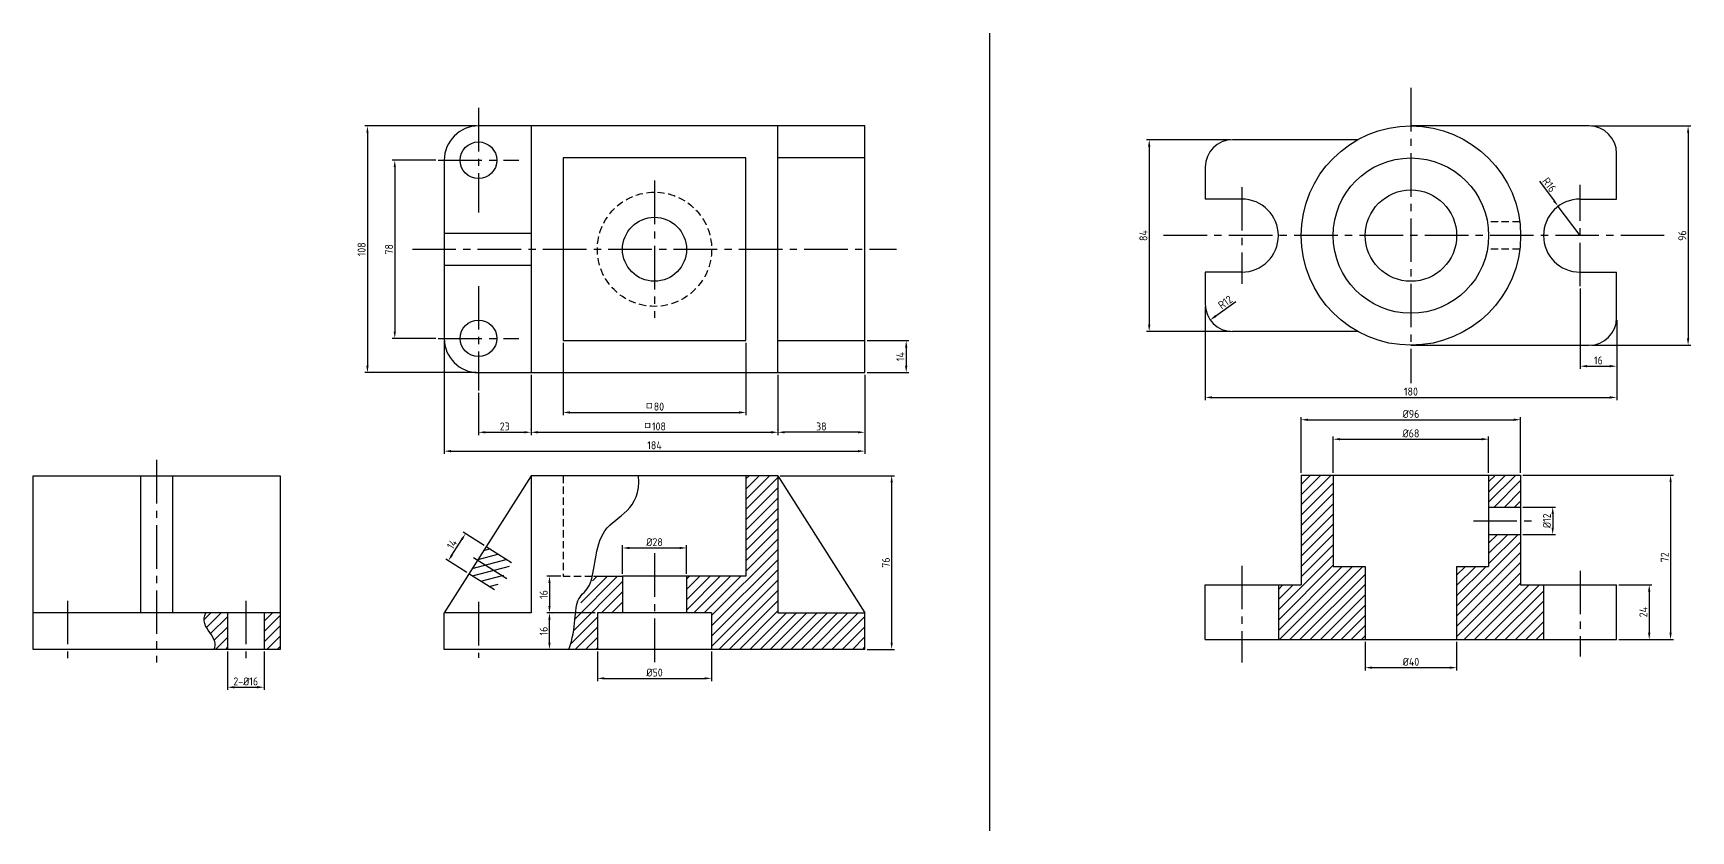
# Model space of a CAD drawing. Header units: millimetres. Extents: x 0 to 3615, y 0 to 1042.
# Drawn here: x 2890 to 3615, y 231 to 580 of the extents above; entities that cross this region are included whole.
import ezdxf

# ---------------------------------------------------------------- set-up
doc = ezdxf.new("R2010")
doc.units = ezdxf.units.MM
doc.linetypes.add('CENTER2', pattern=[28.575, 19.05, -3.175, 3.175, -3.175])
doc.linetypes.add('HIDDEN2', pattern=[4.7625, 3.175, -1.5875])
for name, color, linetype in [('가는실선', 7, 'Continuous'), ('숨은선', 2, 'HIDDEN2'), ('외형선', 3, 'Continuous'), ('중심선', 7, 'CENTER2')]:
    doc.layers.add(name, color=color, linetype=linetype)
doc.styles.get("Standard").update_dxf_attribs({"font": 'isocp.shx', "bigfont": 'whgtxt.shx'})
doc.dimstyles.new('ISO-25', dxfattribs={"dimtxt": 3.5, "dimasz": 3, "dimexe": 1.2, "dimexo": 1, "dimgap": 0.8, "dimtad": 1, "dimdec": 3, "dimdsep": 46, "dimtxsty": 'Standard', "dimcen": 0, "dimclrd": 7, "dimclre": 7, "dimclrt": 2, "dimadec": 0, "dimazin": 2, "dimtfac": 1, "dimtdec": 3, "dimtmove": 0, "dimatfit": 3, "dimfxl": 0, "dimlwd": -1, "dimlwe": -1, "dimarcsym": 0})

# ---------------------------------------------------------------- blocks, each defined once
blk = doc.blocks.new('*D84')
at = {"layer": 'Defpoints', "color": 0}
for p in [(3067.05, 524.67), (3048.04, 446.67), (3067.05, 446.67)]:
    blk.add_point(p, dxfattribs=at)
at = {"layer": '외형선', "color": 7}
for p, q in [((3066.05, 524.67), (3046.84, 524.67)), ((3048.04, 521.67), (3048.04, 449.67)), ((3066.05, 446.67), (3046.84, 446.67))]:
    blk.add_line(p, q, dxfattribs=at)
for points in [[(3047.54, 521.67), (3048.54, 521.67), (3048.04, 524.67)], [(3047.54, 449.67), (3048.54, 449.67), (3048.04, 446.67)]]:
    blk.add_solid(points, dxfattribs=at)
at = {"layer": '외형선', "color": 2, "insert": (3045.49, 485.67), "char_height": 3.5, "attachment_point": 5, "rotation": 90}
blk.add_mtext('78', dxfattribs=at)
blk = doc.blocks.new('*D85')
at = {"layer": 'Defpoints', "color": 0}
for p in [(3084.67, 539.67), (3036.08, 431.67), (3084.67, 431.67)]:
    blk.add_point(p, dxfattribs=at)
at = {"layer": '외형선', "color": 7}
for p, q in [((3083.67, 539.67), (3034.88, 539.67)), ((3036.08, 536.67), (3036.08, 434.67)), ((3083.67, 431.67), (3034.88, 431.67))]:
    blk.add_line(p, q, dxfattribs=at)
for points in [[(3035.58, 536.67), (3036.58, 536.67), (3036.08, 539.67)], [(3035.58, 434.67), (3036.58, 434.67), (3036.08, 431.67)]]:
    blk.add_solid(points, dxfattribs=at)
at = {"layer": '외형선', "color": 2, "insert": (3033.53, 485.67), "char_height": 3.5, "attachment_point": 5, "rotation": 90}
blk.add_mtext('108', dxfattribs=at)
blk = doc.blocks.new('*D86')
at = {"layer": 'Defpoints', "color": 0}
for p in [(3253.67, 445.67), (3253.67, 431.67), (3271.79, 431.67)]:
    blk.add_point(p, dxfattribs=at)
at = {"layer": '외형선', "color": 7}
for p, q in [((3254.67, 445.67), (3272.99, 445.67)), ((3271.79, 442.67), (3271.79, 434.67)), ((3254.67, 431.67), (3272.99, 431.67))]:
    blk.add_line(p, q, dxfattribs=at)
for points in [[(3271.29, 442.67), (3272.29, 442.67), (3271.79, 445.67)], [(3271.29, 434.67), (3272.29, 434.67), (3271.79, 431.67)]]:
    blk.add_solid(points, dxfattribs=at)
at = {"layer": '외형선', "color": 2, "insert": (3269.24, 438.67), "char_height": 3.5, "attachment_point": 5, "rotation": 90}
blk.add_mtext('14', dxfattribs=at)
blk = doc.blocks.new('*D87')
at = {"layer": 'Defpoints', "color": 0}
for p in [(3121.67, 445.67), (3201.67, 445.67), (3201.67, 414.23)]:
    blk.add_point(p, dxfattribs=at)
at = {"layer": '외형선', "color": 7}
for p, q in [((3121.67, 444.67), (3121.67, 413.03)), ((3201.67, 444.67), (3201.67, 413.03)), ((3124.67, 414.23), (3198.67, 414.23))]:
    blk.add_line(p, q, dxfattribs=at)
for points in [[(3124.67, 414.73), (3124.67, 413.73), (3121.67, 414.23)], [(3198.67, 414.73), (3198.67, 413.73), (3201.67, 414.23)]]:
    blk.add_solid(points, dxfattribs=at)
at = {"layer": '외형선', "color": 2, "insert": (3161.67, 416.78), "char_height": 3.5, "attachment_point": 5}
blk.add_mtext('ㅁ80', dxfattribs=at)
blk = doc.blocks.new('*D88')
at = {"layer": 'Defpoints', "color": 0}
for p in [(3107.67, 431.67), (3215.67, 431.67), (3215.67, 405.55)]:
    blk.add_point(p, dxfattribs=at)
at = {"layer": '외형선', "color": 7}
for p, q in [((3107.67, 430.67), (3107.67, 404.35)), ((3215.67, 430.67), (3215.67, 404.35)), ((3110.67, 405.55), (3212.67, 405.55))]:
    blk.add_line(p, q, dxfattribs=at)
for points in [[(3110.67, 406.05), (3110.67, 405.05), (3107.67, 405.55)], [(3212.67, 406.05), (3212.67, 405.05), (3215.67, 405.55)]]:
    blk.add_solid(points, dxfattribs=at)
at = {"layer": '외형선', "color": 2, "insert": (3161.67, 408.1), "char_height": 3.5, "attachment_point": 5}
blk.add_mtext('ㅁ108', dxfattribs=at)
blk = doc.blocks.new('*D89')
at = {"layer": 'Defpoints', "color": 0}
for p in [(3215.67, 386.5), (3253.67, 310.5), (3265.42, 310.5)]:
    blk.add_point(p, dxfattribs=at)
at = {"layer": '외형선', "color": 7}
for p, q in [((3216.67, 386.5), (3266.62, 386.5)), ((3265.42, 383.5), (3265.42, 313.5)), ((3254.67, 310.5), (3266.62, 310.5))]:
    blk.add_line(p, q, dxfattribs=at)
for points in [[(3264.92, 383.5), (3265.92, 383.5), (3265.42, 386.5)], [(3264.92, 313.5), (3265.92, 313.5), (3265.42, 310.5)]]:
    blk.add_solid(points, dxfattribs=at)
at = {"layer": '외형선', "color": 2, "insert": (3262.87, 348.5), "char_height": 3.5, "attachment_point": 5, "rotation": 90}
blk.add_mtext('76', dxfattribs=at)
blk = doc.blocks.new('*D90')
at = {"layer": 'Defpoints', "color": 0}
for p in [(2974.84, 310.5), (2990.84, 310.5), (2990.84, 293.91)]:
    blk.add_point(p, dxfattribs=at)
at = {"layer": '외형선', "color": 7}
for p, q in [((2974.84, 309.5), (2974.84, 292.71)), ((2990.84, 309.5), (2990.84, 292.71)), ((2977.84, 293.91), (2987.84, 293.91))]:
    blk.add_line(p, q, dxfattribs=at)
for points in [[(2977.84, 294.41), (2977.84, 293.41), (2974.84, 293.91)], [(2987.84, 294.41), (2987.84, 293.41), (2990.84, 293.91)]]:
    blk.add_solid(points, dxfattribs=at)
at = {"layer": '외형선', "color": 2, "insert": (2982.84, 296.46), "char_height": 3.5, "attachment_point": 5}
blk.add_mtext('2-%%C16', dxfattribs=at)
blk = doc.blocks.new('*D92')
at = {"layer": 'Defpoints', "color": 0}
for p in [(3175.67, 354.89), (3147.67, 342.5), (3175.67, 342.5)]:
    blk.add_point(p, dxfattribs=at)
at = {"layer": '외형선', "color": 7}
for p, q in [((3147.67, 343.5), (3147.67, 356.09)), ((3175.67, 343.5), (3175.67, 356.09)), ((3150.67, 354.89), (3172.67, 354.89))]:
    blk.add_line(p, q, dxfattribs=at)
for points in [[(3150.67, 355.39), (3150.67, 354.39), (3147.67, 354.89)], [(3172.67, 355.39), (3172.67, 354.39), (3175.67, 354.89)]]:
    blk.add_solid(points, dxfattribs=at)
at = {"layer": '외형선', "color": 2, "insert": (3161.67, 357.44), "char_height": 3.5, "attachment_point": 5}
blk.add_mtext('%%C28', dxfattribs=at)
blk = doc.blocks.new('*D93')
at = {"layer": 'Defpoints', "color": 0}
for p in [(3136.67, 310.5), (3186.67, 310.5), (3186.67, 297.8)]:
    blk.add_point(p, dxfattribs=at)
at = {"layer": '외형선', "color": 7}
for p, q in [((3136.67, 309.5), (3136.67, 296.6)), ((3186.67, 309.5), (3186.67, 296.6)), ((3139.67, 297.8), (3183.67, 297.8))]:
    blk.add_line(p, q, dxfattribs=at)
for points in [[(3139.67, 298.3), (3139.67, 297.3), (3136.67, 297.8)], [(3183.67, 298.3), (3183.67, 297.3), (3186.67, 297.8)]]:
    blk.add_solid(points, dxfattribs=at)
at = {"layer": '외형선', "color": 2, "insert": (3161.67, 300.35), "char_height": 3.5, "attachment_point": 5}
blk.add_mtext('%%C50', dxfattribs=at)
blk = doc.blocks.new('*D94')
at = {"layer": 'Defpoints', "color": 0}
for p in [(3078.96, 361.11), (3087.97, 355.4), (3080.48, 343.57)]:
    blk.add_point(p, dxfattribs=at)
at = {"layer": '외형선', "color": 7}
for p, q in [((3073.07, 351.81), (3077.35, 358.57)), ((3087.12, 355.94), (3077.94, 361.75)), ((3079.63, 344.11), (3070.45, 349.92))]:
    blk.add_line(p, q, dxfattribs=at)
for points in [[(3076.93, 358.84), (3077.77, 358.3), (3078.96, 361.11)], [(3072.65, 352.08), (3073.49, 351.55), (3071.47, 349.28)]]:
    blk.add_solid(points, dxfattribs=at)
at = {"layer": '외형선', "color": 2, "insert": (3073.06, 356.56), "char_height": 3.5, "attachment_point": 5, "rotation": 57.65256}
blk.add_mtext('14', dxfattribs=at)
blk = doc.blocks.new('*D95')
at = {"layer": 'Defpoints', "color": 0}
for p in [(3115.72, 326.5), (3136.67, 326.5), (3121.14, 310.5)]:
    blk.add_point(p, dxfattribs=at)
at = {"layer": '외형선', "color": 7}
for p, q in [((3135.67, 326.5), (3114.52, 326.5)), ((3115.72, 313.5), (3115.72, 323.5)), ((3120.14, 310.5), (3114.52, 310.5))]:
    blk.add_line(p, q, dxfattribs=at)
for points in [[(3115.22, 323.5), (3116.22, 323.5), (3115.72, 326.5)], [(3115.22, 313.5), (3116.22, 313.5), (3115.72, 310.5)]]:
    blk.add_solid(points, dxfattribs=at)
at = {"layer": '외형선', "color": 2, "insert": (3113.17, 318.5), "char_height": 3.5, "attachment_point": 5, "rotation": 90}
blk.add_mtext('16', dxfattribs=at)
blk = doc.blocks.new('*D96')
at = {"layer": 'Defpoints', "color": 0}
for p in [(3121.67, 342.5), (3115.72, 326.5), (3115.72, 326.5)]:
    blk.add_point(p, dxfattribs=at)
at = {"layer": '외형선', "color": 7}
for p, q in [((3120.67, 342.5), (3114.52, 342.5)), ((3115.72, 339.5), (3115.72, 329.5)), ((3116.72, 326.5), (3116.92, 326.5))]:
    blk.add_line(p, q, dxfattribs=at)
for points in [[(3115.22, 339.5), (3116.22, 339.5), (3115.72, 342.5)], [(3115.22, 329.5), (3116.22, 329.5), (3115.72, 326.5)]]:
    blk.add_solid(points, dxfattribs=at)
at = {"layer": '외형선', "color": 2, "insert": (3113.17, 334.5), "char_height": 3.5, "attachment_point": 5, "rotation": 90}
blk.add_mtext('16', dxfattribs=at)
blk = doc.blocks.new('*D97')
at = {"layer": 'Defpoints', "color": 0}
for p in [(3084.67, 423.78), (3107.67, 405.55), (3107.67, 405.55)]:
    blk.add_point(p, dxfattribs=at)
at = {"layer": '외형선', "color": 7}
for p, q in [((3084.67, 422.78), (3084.67, 404.35)), ((3107.67, 406.55), (3107.67, 406.75)), ((3087.67, 405.55), (3104.67, 405.55))]:
    blk.add_line(p, q, dxfattribs=at)
for points in [[(3087.67, 406.05), (3087.67, 405.05), (3084.67, 405.55)], [(3104.67, 406.05), (3104.67, 405.05), (3107.67, 405.55)]]:
    blk.add_solid(points, dxfattribs=at)
at = {"layer": '외형선', "color": 2, "insert": (3096.17, 408.1), "char_height": 3.5, "attachment_point": 5}
blk.add_mtext('23', dxfattribs=at)
blk = doc.blocks.new('*D98')
at = {"layer": 'Defpoints', "color": 0}
for p in [(3253.67, 431.67), (3215.67, 405.55), (3215.67, 405.55)]:
    blk.add_point(p, dxfattribs=at)
at = {"layer": '외형선', "color": 7}
for p, q in [((3253.67, 430.67), (3253.67, 404.35)), ((3215.67, 406.55), (3215.67, 406.75)), ((3250.67, 405.55), (3218.67, 405.55))]:
    blk.add_line(p, q, dxfattribs=at)
for points in [[(3218.67, 406.05), (3218.67, 405.05), (3215.67, 405.55)], [(3250.67, 406.05), (3250.67, 405.05), (3253.67, 405.55)]]:
    blk.add_solid(points, dxfattribs=at)
at = {"layer": '외형선', "color": 2, "insert": (3234.67, 408.1), "char_height": 3.5, "attachment_point": 5}
blk.add_mtext('38', dxfattribs=at)
blk = doc.blocks.new('*D99')
at = {"layer": 'Defpoints', "color": 0}
for p in [(3069.67, 446.67), (3253.67, 405.55), (3253.67, 397.3)]:
    blk.add_point(p, dxfattribs=at)
at = {"layer": '외형선', "color": 7}
for p, q in [((3069.67, 445.67), (3069.67, 396.1)), ((3253.67, 404.55), (3253.67, 396.1)), ((3072.67, 397.3), (3250.67, 397.3))]:
    blk.add_line(p, q, dxfattribs=at)
for points in [[(3072.67, 397.8), (3072.67, 396.8), (3069.67, 397.3)], [(3250.67, 397.8), (3250.67, 396.8), (3253.67, 397.3)]]:
    blk.add_solid(points, dxfattribs=at)
at = {"layer": '외형선', "color": 2, "insert": (3161.67, 399.85), "char_height": 3.5, "attachment_point": 5}
blk.add_mtext('184', dxfattribs=at)
blk = doc.blocks.new('*D103')
at = {"layer": 'Defpoints', "color": 0}
for p in [(3526.59, 402.53), (3458.59, 386.79), (3526.59, 386.79)]:
    blk.add_point(p, dxfattribs=at)
at = {"layer": '외형선', "color": 7}
for p, q in [((3458.59, 387.79), (3458.59, 403.73)), ((3461.59, 402.53), (3523.59, 402.53)), ((3526.59, 387.79), (3526.59, 403.73))]:
    blk.add_line(p, q, dxfattribs=at)
for points in [[(3461.59, 403.03), (3461.59, 402.03), (3458.59, 402.53)], [(3523.59, 403.03), (3523.59, 402.03), (3526.59, 402.53)]]:
    blk.add_solid(points, dxfattribs=at)
at = {"layer": '외형선', "color": 2, "insert": (3492.59, 405.08), "char_height": 3.5, "attachment_point": 5}
blk.add_mtext('%%C68', dxfattribs=at)
blk = doc.blocks.new('*D104')
at = {"layer": 'Defpoints', "color": 0}
for p in [(3472.59, 314.79), (3512.59, 314.79), (3512.59, 302.49)]:
    blk.add_point(p, dxfattribs=at)
at = {"layer": '외형선', "color": 7}
for p, q in [((3472.59, 313.79), (3472.59, 301.29)), ((3512.59, 313.79), (3512.59, 301.29)), ((3475.59, 302.49), (3509.59, 302.49))]:
    blk.add_line(p, q, dxfattribs=at)
for points in [[(3475.59, 302.99), (3475.59, 301.99), (3472.59, 302.49)], [(3509.59, 302.99), (3509.59, 301.99), (3512.59, 302.49)]]:
    blk.add_solid(points, dxfattribs=at)
at = {"layer": '외형선', "color": 2, "insert": (3492.59, 305.04), "char_height": 3.5, "attachment_point": 5}
blk.add_mtext('%%C40', dxfattribs=at)
blk = doc.blocks.new('*D105')
at = {"layer": 'Defpoints', "color": 0}
for p in [(3540.59, 411.04), (3444.59, 386.79), (3540.59, 386.79)]:
    blk.add_point(p, dxfattribs=at)
at = {"layer": '외형선', "color": 7}
for p, q in [((3444.59, 387.79), (3444.59, 412.24)), ((3447.59, 411.04), (3537.59, 411.04)), ((3540.59, 387.79), (3540.59, 412.24))]:
    blk.add_line(p, q, dxfattribs=at)
for points in [[(3447.59, 411.54), (3447.59, 410.54), (3444.59, 411.04)], [(3537.59, 411.54), (3537.59, 410.54), (3540.59, 411.04)]]:
    blk.add_solid(points, dxfattribs=at)
at = {"layer": '외형선', "color": 2, "insert": (3492.59, 413.59), "char_height": 3.5, "attachment_point": 5}
blk.add_mtext('%%C96', dxfattribs=at)
blk = doc.blocks.new('*D106')
at = {"layer": 'Defpoints', "color": 0}
for p in [(3540.59, 372.79), (3540.59, 360.79), (3554.61, 360.79)]:
    blk.add_point(p, dxfattribs=at)
at = {"layer": '외형선', "color": 7}
for p, q in [((3541.59, 372.79), (3555.81, 372.79)), ((3554.61, 369.79), (3554.61, 363.79)), ((3541.59, 360.79), (3555.81, 360.79))]:
    blk.add_line(p, q, dxfattribs=at)
for points in [[(3554.11, 369.79), (3555.11, 369.79), (3554.61, 372.79)], [(3554.11, 363.79), (3555.11, 363.79), (3554.61, 360.79)]]:
    blk.add_solid(points, dxfattribs=at)
at = {"layer": '외형선', "color": 2, "insert": (3552.06, 366.79), "char_height": 3.5, "attachment_point": 5, "rotation": 90}
blk.add_mtext('%%C12', dxfattribs=at)
blk = doc.blocks.new('*D107')
at = {"layer": 'Defpoints', "color": 0}
for p in [(3414.59, 533.67), (3378.09, 449.67), (3414.59, 449.67)]:
    blk.add_point(p, dxfattribs=at)
at = {"layer": '외형선', "color": 7}
for p, q in [((3413.59, 533.67), (3376.89, 533.67)), ((3378.09, 530.67), (3378.09, 452.67)), ((3413.59, 449.67), (3376.89, 449.67))]:
    blk.add_line(p, q, dxfattribs=at)
for points in [[(3377.59, 530.67), (3378.59, 530.67), (3378.09, 533.67)], [(3377.59, 452.67), (3378.59, 452.67), (3378.09, 449.67)]]:
    blk.add_solid(points, dxfattribs=at)
at = {"layer": '외형선', "color": 2, "insert": (3375.54, 491.67), "char_height": 3.5, "attachment_point": 5, "rotation": 90}
blk.add_mtext('84', dxfattribs=at)
blk = doc.blocks.new('*D108')
at = {"layer": 'Defpoints', "color": 0}
for p in [(3570.59, 539.67), (3570.59, 443.67), (3613.84, 443.67)]:
    blk.add_point(p, dxfattribs=at)
at = {"layer": '외형선', "color": 7}
for p, q in [((3571.59, 539.67), (3615.04, 539.67)), ((3613.84, 536.67), (3613.84, 446.67)), ((3571.59, 443.67), (3615.04, 443.67))]:
    blk.add_line(p, q, dxfattribs=at)
for points in [[(3613.34, 536.67), (3614.34, 536.67), (3613.84, 539.67)], [(3613.34, 446.67), (3614.34, 446.67), (3613.84, 443.67)]]:
    blk.add_solid(points, dxfattribs=at)
at = {"layer": '외형선', "color": 2, "insert": (3611.29, 491.67), "char_height": 3.5, "attachment_point": 5, "rotation": 90}
blk.add_mtext('96', dxfattribs=at)
blk = doc.blocks.new('*D109')
at = {"layer": 'Defpoints', "color": 0}
for p in [(3557, 504.47), (3566.59, 491.67)]:
    blk.add_point(p, dxfattribs=at)
at = {"layer": '외형선', "color": 7}
for p, q in [((3548.77, 515.46), (3555.2, 506.88)), ((3566.59, 491.67), (3557, 504.47))]:
    blk.add_line(p, q, dxfattribs=at)
blk.add_solid([(3555.6, 507.18), (3554.8, 506.58), (3557, 504.47)], dxfattribs=at)
at = {"layer": '외형선', "color": 2, "insert": (3553.13, 513.9), "char_height": 3.5, "attachment_point": 5, "rotation": 306.82791}
blk.add_mtext('R16', dxfattribs=at)
blk = doc.blocks.new('*D110')
at = {"layer": 'Defpoints', "color": 0}
for p in [(3414.59, 461.67), (3404.8, 454.72)]:
    blk.add_point(p, dxfattribs=at)
at = {"layer": '외형선', "color": 7}
blk.add_line((3416.02, 462.69), (3407.25, 456.46), dxfattribs=at)
blk.add_solid([(3406.96, 456.87), (3407.54, 456.05), (3404.8, 454.72)], dxfattribs=at)
at = {"layer": '외형선', "color": 2, "insert": (3411.38, 462.52), "char_height": 3.5, "attachment_point": 5, "rotation": 35.36223}
blk.add_mtext('R12', dxfattribs=at)
blk = doc.blocks.new('*D111')
at = {"layer": 'Defpoints', "color": 0}
for p in [(3566.59, 469.5), (3582.59, 455.67), (3582.59, 434.49)]:
    blk.add_point(p, dxfattribs=at)
at = {"layer": '외형선', "color": 7}
for p, q in [((3566.59, 468.5), (3566.59, 433.29)), ((3582.59, 454.67), (3582.59, 433.29)), ((3569.59, 434.49), (3579.59, 434.49))]:
    blk.add_line(p, q, dxfattribs=at)
for points in [[(3569.59, 434.99), (3569.59, 433.99), (3566.59, 434.49)], [(3579.59, 434.99), (3579.59, 433.99), (3582.59, 434.49)]]:
    blk.add_solid(points, dxfattribs=at)
at = {"layer": '외형선', "color": 2, "insert": (3574.59, 437.04), "char_height": 3.5, "attachment_point": 5}
blk.add_mtext('16', dxfattribs=at)
blk = doc.blocks.new('*D112')
at = {"layer": 'Defpoints', "color": 0}
for p in [(3582.59, 338.79), (3582.59, 314.79), (3596.83, 314.79)]:
    blk.add_point(p, dxfattribs=at)
at = {"layer": '외형선', "color": 7}
for p, q in [((3583.59, 338.79), (3598.03, 338.79)), ((3596.83, 335.79), (3596.83, 317.79)), ((3583.59, 314.79), (3598.03, 314.79))]:
    blk.add_line(p, q, dxfattribs=at)
for points in [[(3596.33, 335.79), (3597.33, 335.79), (3596.83, 338.79)], [(3596.33, 317.79), (3597.33, 317.79), (3596.83, 314.79)]]:
    blk.add_solid(points, dxfattribs=at)
at = {"layer": '외형선', "color": 2, "insert": (3594.28, 326.79), "char_height": 3.5, "attachment_point": 5, "rotation": 90}
blk.add_mtext('24', dxfattribs=at)
blk = doc.blocks.new('*D113')
at = {"layer": 'Defpoints', "color": 0}
for p in [(3540.59, 386.79), (3596.83, 314.79), (3606.18, 314.79)]:
    blk.add_point(p, dxfattribs=at)
at = {"layer": '외형선', "color": 7}
for p, q in [((3541.59, 386.79), (3607.38, 386.79)), ((3606.18, 383.79), (3606.18, 317.79)), ((3597.83, 314.79), (3607.38, 314.79))]:
    blk.add_line(p, q, dxfattribs=at)
for points in [[(3605.68, 383.79), (3606.68, 383.79), (3606.18, 386.79)], [(3605.68, 317.79), (3606.68, 317.79), (3606.18, 314.79)]]:
    blk.add_solid(points, dxfattribs=at)
at = {"layer": '외형선', "color": 2, "insert": (3603.63, 350.79), "char_height": 3.5, "attachment_point": 5, "rotation": 90}
blk.add_mtext('72', dxfattribs=at)
blk = doc.blocks.new('*D114')
at = {"layer": 'Defpoints', "color": 0}
for p in [(3402.59, 461.67), (3582.59, 434.49), (3582.59, 420.81)]:
    blk.add_point(p, dxfattribs=at)
at = {"layer": '외형선', "color": 7}
for p, q in [((3402.59, 460.67), (3402.59, 419.61)), ((3582.59, 433.49), (3582.59, 419.61)), ((3405.59, 420.81), (3579.59, 420.81))]:
    blk.add_line(p, q, dxfattribs=at)
for points in [[(3405.59, 421.31), (3405.59, 420.31), (3402.59, 420.81)], [(3579.59, 421.31), (3579.59, 420.31), (3582.59, 420.81)]]:
    blk.add_solid(points, dxfattribs=at)
at = {"layer": '외형선', "color": 2, "insert": (3492.59, 423.36), "char_height": 3.5, "attachment_point": 5}
blk.add_mtext('180', dxfattribs=at)

msp = doc.modelspace()

# ---------------------------------------------------------------- hatches: boundary and pattern name
at = {"layer": '가는실선'}
h = msp.add_hatch(dxfattribs=at)
h.set_pattern_fill('ANSI31', color=256)
h.set_pattern_definition([(45, (251.7156, 75.4033), (-2.245064, 2.245064), [])])
h.paths.add_polyline_path([(3201.666, 342.5031), (3175.666, 342.5031), (3175.666, 326.5031), (3186.666, 326.5031), (3186.666, 310.5031), (3253.666, 310.5031), (3253.666, 326.5031), (3215.666, 326.5031), (3215.666, 386.5031), (3201.666, 386.5031)])
h.paths.add_polyline_path([(3126.9744, 324.7894), (3126.9637, 324.67), (3126.941, 324.416), (3126.9181, 324.1599), (3126.8949, 323.9017), (3126.8714, 323.6415), (3126.8475, 323.3793), (3126.823, 323.115), (3126.798, 322.8488), (3126.7722, 322.5807), (3126.7456, 322.3106), (3126.7182, 322.0386), (3126.6897, 321.7647), (3126.6602, 321.489), (3126.6296, 321.2114), (3126.5977, 320.932), (3126.5644, 320.6508), (3126.5298, 320.3678), (3126.4936, 320.083), (3126.4558, 319.7966), (3126.4163, 319.5084), (3126.375, 319.2185), (3126.3319, 318.9269), (3126.2867, 318.6337), (3126.2396, 318.3389), (3126.1902, 318.0425), (3126.1387, 317.7445), (3126.0848, 317.4449), (3126.0285, 317.1438), (3125.9697, 316.8411), (3125.9082, 316.537), (3125.8441, 316.2314), (3125.7773, 315.9243), (3125.7075, 315.6158), (3125.6348, 315.3059), (3125.5591, 314.9946), (3125.4802, 314.682), (3125.3981, 314.368), (3125.3126, 314.0527), (3125.2238, 313.7361), (3125.1314, 313.4182), (3125.0355, 313.099), (3124.9359, 312.7786), (3124.8325, 312.457), (3124.7253, 312.1342), (3124.6141, 311.8102), (3124.4989, 311.4851), (3124.3795, 311.1589), (3124.256, 310.8315), (3124.1281, 310.5031), (3136.666, 310.5031), (3136.666, 326.5031), (3147.666, 326.5031), (3147.666, 342.5031), (3134.9576, 342.5031), (3134.9359, 342.3609), (3134.914, 342.2196), (3134.8917, 342.0792), (3134.8691, 341.9399), (3134.8462, 341.8015), (3134.823, 341.6641), (3134.7994, 341.5278), (3134.7755, 341.3924), (3134.7512, 341.2582), (3134.7265, 341.1249), (3134.7014, 340.9928), (3134.6758, 340.8618), (3134.6499, 340.7319), (3134.6235, 340.6031), (3134.5967, 340.4755), (3134.5694, 340.3491), (3134.5416, 340.2238), (3134.5133, 340.0997), (3134.4845, 339.9768), (3134.4552, 339.8552), (3134.4254, 339.7348), (3134.395, 339.6157), (3134.3641, 339.4979), (3134.3326, 339.3813), (3134.3005, 339.2661), (3134.2678, 339.1522), (3134.2345, 339.0397), (3134.2005, 338.9285), (3134.166, 338.8187), (3134.1307, 338.7103), (3134.0949, 338.6033), (3134.0583, 338.4977), (3134.0211, 338.3935), (3133.9832, 338.2906), (3133.9447, 338.1891), (3133.9056, 338.0889), (3133.8658, 337.9899), (3133.8255, 337.8922), (3133.7845, 337.7956), (3133.7429, 337.7002), (3133.7008, 337.606), (3133.6581, 337.5128), (3133.6149, 337.4207), (3133.5711, 337.3297), (3133.5268, 337.2396), (3133.4819, 337.1505), (3133.4366, 337.0623), (3133.3907, 336.975), (3133.3444, 336.8886), (3133.2976, 336.8031), (3133.2503, 336.7183), (3133.2025, 336.6343), (3133.1543, 336.5511), (3133.1057, 336.4685), (3133.0567, 336.3867), (3133.0072, 336.3054), (3132.9574, 336.2248), (3132.9071, 336.1448), (3132.8565, 336.0652), (3132.8055, 335.9863), (3132.7542, 335.9077), (3132.7025, 335.8297), (3132.6504, 335.752), (3132.5981, 335.6747), (3132.5454, 335.5978), (3132.4924, 335.5212), (3132.4392, 335.4449), (3132.3856, 335.3688), (3132.3318, 335.2929), (3132.2777, 335.2172), (3132.2234, 335.1417), (3132.1688, 335.0663), (3132.114, 334.991), (3132.059, 334.9157), (3132.0038, 334.8405), (3131.9484, 334.7653), (3131.8928, 334.69), (3131.837, 334.6146), (3131.7811, 334.5391), (3131.725, 334.4635), (3131.6688, 334.3877), (3131.6125, 334.3117), (3131.556, 334.2355), (3131.4994, 334.159), (3131.4428, 334.0822), (3131.386, 334.0051), (3131.3292, 333.9276), (3131.2723, 333.8497), (3131.2154, 333.7714), (3131.1584, 333.6926), (3131.1014, 333.6133), (3131.0443, 333.5335), (3130.9873, 333.4531), (3130.9303, 333.3721), (3130.8732, 333.2905), (3130.8162, 333.2082), (3130.7593, 333.1252), (3130.7024, 333.0416), (3130.6455, 332.9571), (3130.5887, 332.8719), (3130.532, 332.7858), (3130.4754, 332.6989), (3130.4188, 332.6111), (3130.3624, 332.5224), (3130.3061, 332.4327), (3130.2499, 332.3422), (3130.1939, 332.2507), (3130.1379, 332.1582), (3130.0821, 332.0649), (3130.0264, 331.9707), (3129.9708, 331.8755), (3129.9154, 331.7795), (3129.8601, 331.6825), (3129.8049, 331.5847), (3129.7499, 331.4859), (3129.6949, 331.3863), (3129.6402, 331.2858), (3129.5855, 331.1844), (3129.531, 331.0822), (3129.4767, 330.979), (3129.4225, 330.875), (3129.3684, 330.7702), (3129.3145, 330.6644), (3129.2607, 330.5579), (3129.2071, 330.4504), (3129.1536, 330.3421), (3129.1003, 330.233), (3129.0472, 330.1231), (3128.9942, 330.0123), (3128.9413, 329.9006), (3128.8886, 329.7882), (3128.8361, 329.6749), (3128.7837, 329.5608), (3128.7315, 329.4458), (3128.6795, 329.3301), (3128.6277, 329.2135), (3128.576, 329.0962), (3128.5245, 328.978), (3128.4731, 328.8591), (3128.4219, 328.7393), (3128.371, 328.6188), (3128.3201, 328.4975), (3128.2695, 328.3754), (3128.2191, 328.2525), (3128.1688, 328.1288), (3128.1187, 328.0044), (3128.0688, 327.8792), (3128.0191, 327.7533), (3127.9696, 327.6266), (3127.9203, 327.4991), (3127.8712, 327.3709), (3127.8222, 327.2419), (3127.7735, 327.1122), (3127.725, 326.9817), (3127.6766, 326.8506), (3127.6285, 326.7186), (3127.5806, 326.586), (3127.5329, 326.4526), (3127.4854, 326.3185), (3127.4381, 326.1837), (3127.391, 326.0482), (3127.3441, 325.912), (3127.2974, 325.7751), (3127.251, 325.6375), (3127.2047, 325.4991), (3127.1587, 325.3601), (3127.1129, 325.2204), (3127.0674, 325.08), (3127.022, 324.939), (3126.9769, 324.7972)])
h = msp.add_hatch(dxfattribs=at)
h.set_pattern_fill('ANSI31', color=256)
h.set_pattern_definition([(45, (-224.8753, 0), (-2.245064, 2.245064), [])])
h.paths.add_polyline_path([(3540.588, 338.7905), (3540.588, 360.7905), (3526.588, 360.7905), (3526.588, 346.7905), (3512.588, 346.7905), (3512.588, 314.7905), (3550.588, 314.7905), (3550.588, 338.7905)])
h.paths.add_polyline_path([(3472.588, 314.7905), (3472.588, 346.7905), (3458.588, 346.7905), (3458.588, 386.7905), (3444.588, 386.7905), (3444.588, 338.7905), (3434.588, 338.7905), (3434.588, 314.7905)])
h.paths.add_polyline_path([(3526.588, 372.7905), (3540.588, 372.7905), (3540.588, 386.7905), (3526.588, 386.7905)])
h = msp.add_hatch(dxfattribs=at)
h.set_pattern_fill('ANSI31', color=256, angle=330)
h.paths.add_polyline_path([(3084.2222, 349.4867), (3080.4769, 343.5729), (3091.5991, 336.5288), (3095.3445, 342.4426)])
h.paths.add_polyline_path([(3099.0899, 348.3563), (3087.9676, 355.4004), (3084.2222, 349.4867), (3095.3445, 342.4426)])
h = msp.add_hatch(dxfattribs=at)
h.set_pattern_fill('ANSI31', color=256)
h.set_pattern_definition([(45, (0, 75.4033), (-2.245064, 2.245064), [])])
edge = h.paths.add_edge_path()
edge.add_line((2974.8436, 326.5031), (2965.4532, 326.5031))
edge.add_spline(control_points=[(2965.4532, 326.5031), (2964.654, 324.9886), (2963.9485, 320.9234), (2969.8741, 315.3021), (2969.4764, 311.6134), (2969.0429, 310.5031)], knot_values=[11.06310992, 11.06310992, 11.06310992, 11.06310992, 16.65745037, 25.74122381, 29.73926379, 29.73926379, 29.73926379, 29.73926379], degree=3, periodic=0)
edge.add_line((2969.1267, 310.5031), (2974.8436, 310.5031))
edge.add_line((2974.8436, 310.5031), (2974.8436, 326.5031))
h.paths.add_polyline_path([(2990.8436, 310.5031), (2997.8436, 310.5031), (2997.8436, 326.5031), (2990.8436, 326.5031)])

# ---------------------------------------------------------------- linework, layer by layer
for p, q in [((3099.0899, 348.3563), (3087.9676, 355.4004)), ((3091.5991, 336.5288), (3080.4769, 343.5729))]:
    msp.add_line(p, q, dxfattribs=at)
msp.add_open_spline([(3124.1281, 310.5031), (3127.8601, 319.9423), (3125.3516, 331.9315), (3136.4138, 338.9256), (3134.1865, 367.3812), (3155.8591, 371.1505), (3154.727, 386.5031)], degree=3, knots=[15.08522332, 15.08522332, 15.08522332, 15.08522332, 41.64761973, 54.26611786, 81.72338411, 109.50930245, 109.50930245, 109.50930245, 109.50930245], dxfattribs=at)
at = {"layer": '숨은선'}
for p, q in [((3540.2116, 497.6673), (3526.0544, 497.6673)), ((3540.2116, 485.6673), (3526.0544, 485.6673)), ((3121.666, 386.5031), (3121.666, 342.5031)), ((3121.666, 342.5031), (3134.939, 342.5031))]:
    msp.add_line(p, q, dxfattribs=at)
msp.add_circle((3161.666, 485.6744), 25, dxfattribs=at)
at = {"layer": '외형선'}
for p, q in [((3308.1503, 580.3281), (3308.1503, 231.0175)), ((3253.666, 539.6744), (3084.666, 539.6744)), ((3107.666, 539.6744), (3107.666, 431.6744)), ((3215.666, 431.6744), (3215.666, 539.6744)), ((3253.666, 431.6744), (3253.666, 539.6744)), ((3570.588, 539.6673), (3492.588, 539.6673)), ((3469.3501, 533.6673), (3414.588, 533.6673)), ((3069.666, 524.6744), (3069.666, 446.6744)), ((3253.666, 525.6744), (3215.666, 525.6744)), ((3582.588, 507.6673), (3582.588, 527.6673)), ((3402.588, 521.6673), (3402.588, 507.6673)), ((3418.588, 507.6673), (3402.588, 507.6673)), ((3566.588, 507.6673), (3582.588, 507.6673)), ((3069.666, 492.6744), (3107.666, 492.6744)), ((3069.666, 478.6744), (3107.666, 478.6744)), ((3418.588, 475.6673), (3402.588, 475.6673)), ((3402.588, 475.6673), (3402.588, 461.6673)), ((3566.588, 475.6673), (3582.588, 475.6673)), ((3582.588, 455.6673), (3582.588, 475.6673)), ((3469.3501, 449.6673), (3414.588, 449.6673)), ((3215.666, 445.6744), (3253.666, 445.6744)), ((3492.588, 443.6673), (3570.588, 443.6673)), ((3084.666, 431.6744), (3253.666, 431.6744)), ((2889.8436, 310.5031), (2889.8436, 386.5031)), ((2889.8436, 386.5031), (2997.8436, 386.5031)), ((2936.8436, 386.5031), (2936.8436, 326.5031)), ((2950.8436, 386.5031), (2950.8436, 326.5031)), ((2997.8436, 386.5031), (2997.8436, 310.5031)), ((3107.666, 386.5031), (3069.666, 326.5031)), ((3215.666, 386.5031), (3107.666, 386.5031)), ((3107.666, 386.5031), (3107.666, 326.5031)), ((3201.666, 386.5031), (3201.666, 342.5031)), ((3215.666, 386.5031), (3253.666, 326.5031)), ((3215.666, 386.5031), (3215.666, 326.5031)), ((3444.588, 386.7905), (3540.588, 386.7905)), ((3444.588, 386.7905), (3444.588, 338.7905)), ((3458.588, 386.7905), (3458.588, 346.7905)), ((3526.588, 386.7905), (3526.588, 346.7905)), ((3540.588, 386.7905), (3540.588, 338.7905)), ((3526.588, 372.7905), (3540.588, 372.7905)), ((3526.588, 360.7905), (3540.588, 360.7905)), ((3134.939, 342.5031), (3147.666, 342.5031)), ((3134.939, 342.5031), (3147.666, 342.5031)), ((3175.666, 342.5031), (3147.666, 342.5031)), ((3147.666, 342.5031), (3147.666, 326.5031)), ((3175.666, 342.5031), (3175.666, 326.5031)), ((3201.666, 342.5031), (3175.666, 342.5031)), ((3458.588, 346.7905), (3472.588, 346.7905)), ((3472.588, 346.7905), (3472.588, 314.7905)), ((3512.588, 346.7905), (3512.588, 314.7905)), ((3512.588, 346.7905), (3526.588, 346.7905)), ((3402.588, 338.7905), (3444.588, 338.7905)), ((3402.588, 314.7905), (3402.588, 338.7905)), ((3434.588, 338.7905), (3434.588, 314.7905)), ((3540.588, 338.7905), (3582.588, 338.7905)), ((3550.588, 338.7905), (3550.588, 314.7905)), ((3582.588, 314.7905), (3582.588, 338.7905)), ((2997.8436, 326.5031), (2889.8436, 326.5031)), ((2974.8436, 326.5031), (2974.8436, 310.5031)), ((2990.8436, 326.5031), (2990.8436, 310.5031)), ((3069.666, 310.5031), (3069.666, 326.5031)), ((3107.666, 326.5031), (3069.666, 326.5031)), ((3186.666, 326.5031), (3136.666, 326.5031)), ((3136.666, 326.5031), (3136.666, 310.5031)), ((3186.666, 326.5031), (3186.666, 310.5031)), ((3215.666, 326.5031), (3253.666, 326.5031)), ((3253.666, 310.5031), (3253.666, 326.5031)), ((3402.588, 314.7905), (3582.588, 314.7905)), ((2997.8436, 310.5031), (2889.8436, 310.5031)), ((3253.666, 310.5031), (3069.666, 310.5031))]:
    msp.add_line(p, q, dxfattribs=at)
msp.add_lwpolyline([(3121.666, 445.6744), (3201.666, 445.6744), (3201.666, 525.6744), (3121.666, 525.6744)], close=True, dxfattribs=at)
for centre, radius in [((3492.588, 491.6673), 48), ((3084.666, 524.6744), 8), ((3492.588, 491.6673), 34), ((3492.588, 491.6673), 20), ((3161.666, 485.6744), 14), ((3084.666, 446.6744), 8)]:
    msp.add_circle(centre, radius, dxfattribs=at)
for centre, radius, start, end in [((3084.666, 524.6744), 15, 90, 180), ((3570.588, 527.6673), 12, 0, 90), ((3414.588, 521.6673), 12, 90, 180), ((3418.588, 491.6673), 16, 270, 90), ((3566.588, 491.6673), 16, 90, 270), ((3414.588, 461.6673), 12, 180, 270), ((3570.588, 455.6673), 12, 270, 0), ((3084.666, 446.6744), 15, 180, 270)]:
    msp.add_arc(centre, radius, start, end, dxfattribs=at)
msp.add_open_spline([(2969.0429, 310.5031), (2969.4764, 311.6134), (2969.8741, 315.3021), (2963.9485, 320.9234), (2964.654, 324.9886), (2965.4532, 326.5031)], degree=3, knots=[11.06310992, 11.06310992, 11.06310992, 11.06310992, 15.0611499, 24.14492334, 29.73926379, 29.73926379, 29.73926379, 29.73926379], dxfattribs=at)
at = {"layer": '중심선'}
for p, q in [((3492.588, 556.3284), (3492.588, 427.0063)), ((3084.666, 547.5641), (3084.666, 501.7847)), ((3067.0462, 524.6744), (3102.2857, 524.6744)), ((3161.666, 515.7396), (3161.666, 455.6093)), ((3418.588, 512.8955), (3418.588, 470.4815)), ((3566.588, 469.5032), (3566.588, 513.8315)), ((3603.4233, 491.6673), (3381.7528, 491.6673)), ((3055.7291, 485.6744), (3267.6028, 485.6744)), ((3084.666, 469.5641), (3084.666, 423.7847)), ((3067.0462, 446.6744), (3102.2857, 446.6744)), ((2943.8436, 393.444), (2943.8436, 304.7533)), ((3519.9069, 366.7905), (3545.9372, 366.7905)), ((3097.0341, 341.3724), (3082.5326, 350.5568)), ((3161.666, 352.578), (3161.666, 303.4144)), ((3418.588, 347.1013), (3418.588, 304.6751)), ((3566.588, 344.8888), (3566.588, 307.3546)), ((2904.8436, 331.8109), (2904.8436, 306.6162)), ((2982.8436, 331.8109), (2982.8436, 306.6162)), ((3084.666, 331.2449), (3084.666, 306.7245))]:
    msp.add_line(p, q, dxfattribs=at)

# ---------------------------------------------------------------- dimensions: what is measured, and where the dimension line sits
at = {"layer": '외형선'}
for base, p1, p2, picture, middle in [((3036.0822, 431.6744), (3084.666, 539.6744), (3084.666, 431.6744), '*D85', (3033.5322, 485.6744)), ((3613.8403, 443.6673), (3570.588, 539.6673), (3570.588, 443.6673), '*D108', (3611.2903, 491.6673)), ((3378.0949, 449.6673), (3414.588, 533.6673), (3414.588, 449.6673), '*D107', (3375.5449, 491.6673)), ((3048.0353, 446.6744), (3067.0462, 524.6744), (3067.0462, 446.6744), '*D84', (3045.4853, 485.6744)), ((3271.788, 431.6744), (3253.666, 445.6744), (3253.666, 431.6744), '*D86', (3269.238, 438.6744)), ((3265.4197, 310.5031), (3215.666, 386.5031), (3253.666, 310.5031), '*D89', (3262.8697, 348.5031)), ((3606.1821, 314.7905), (3540.588, 386.7905), (3596.8346, 314.7905), '*D113', (3603.6317, 350.7905)), ((3115.7208, 326.5031), (3121.666, 342.5031), (3115.7208, 326.5031), '*D96', (3113.1708, 334.5031)), ((3596.8346, 314.7905), (3582.588, 338.7905), (3582.588, 314.7905), '*D112', (3594.2842, 326.7905)), ((3115.7208, 326.5031), (3121.1352, 310.5031), (3136.666, 326.5031), '*D95', (3113.1708, 318.5031))]:
    dim = msp.add_linear_dim(base=base, p1=p1, p2=p2, angle=90, dimstyle='ISO-25', dxfattribs=at)
    dim.commit()
    dim.dimension.update_dxf_attribs({"geometry": picture, "text_midpoint": middle})
dim = msp.add_radius_dim(center=(3566.588, 491.6673), mpoint=(3556.9974, 504.4744), dimstyle='ISO-25', dxfattribs=at)
dim.commit()
dim.dimension.update_dxf_attribs({"geometry": '*D109', "text_midpoint": (3553.1272, 513.8967)})
dim = msp.add_radius_dim(center=(3414.588, 461.6673), mpoint=(3404.8019, 454.7224), dimstyle='ISO-25', dxfattribs=at)
dim.commit()
dim.dimension.update_dxf_attribs({"geometry": '*D110', "text_midpoint": (3412.8592, 460.4405), "dimtype": 164})
for base, p1, p2, picture, middle in [((3582.588, 434.4908), (3566.588, 469.5032), (3582.588, 455.6673), '*D111', (3574.588, 437.0408)), ((3582.588, 420.805), (3402.588, 461.6673), (3582.588, 434.4908), '*D114', (3492.588, 423.355)), ((3253.666, 397.3041), (3069.666, 446.6744), (3253.666, 405.5546), '*D99', (3161.666, 399.8541)), ((3215.666, 405.5546), (3253.666, 431.6744), (3215.666, 405.5546), '*D98', (3234.666, 408.1046)), ((3107.666, 405.5546), (3084.666, 423.7847), (3107.666, 405.5546), '*D97', (3096.166, 408.105))]:
    dim = msp.add_linear_dim(base=base, p1=p1, p2=p2, dimstyle='ISO-25', dxfattribs=at)
    dim.commit()
    dim.dimension.update_dxf_attribs({"geometry": picture, "text_midpoint": middle})
for base, p1, p2, text, picture, middle in [((3201.666, 414.2268), (3121.666, 445.6744), (3201.666, 445.6744), 'ㅁ<>', '*D87', (3161.666, 416.7768)), ((3215.666, 405.5546), (3107.666, 431.6744), (3215.666, 431.6744), 'ㅁ<>', '*D88', (3161.666, 408.1046)), ((3540.588, 411.0405), (3444.588, 386.7905), (3540.588, 386.7905), '%%C<>', '*D105', (3492.588, 413.5905)), ((3526.588, 402.5259), (3458.588, 386.7905), (3526.588, 386.7905), '%%C<>', '*D103', (3492.588, 405.0759)), ((3175.666, 354.893), (3147.666, 342.5031), (3175.666, 342.5031), '%%C<>', '*D92', (3161.666, 357.4434)), ((3512.588, 302.4881), (3472.588, 314.7905), (3512.588, 314.7905), '%%C<>', '*D104', (3492.588, 305.0381)), ((2990.8436, 293.9093), (2974.8436, 310.5031), (2990.8436, 310.5031), '2-%%C<>', '*D90', (2982.8436, 296.4597)), ((3186.666, 297.8034), (3136.666, 310.5031), (3186.666, 310.5031), '%%C<>', '*D93', (3161.666, 300.3534))]:
    dim = msp.add_linear_dim(base=base, p1=p1, p2=p2, text=text, dimstyle='ISO-25', dxfattribs=at)
    dim.commit()
    dim.dimension.update_dxf_attribs({"geometry": picture, "text_midpoint": middle})
dim = msp.add_linear_dim(base=(3554.6095, 360.7905), p1=(3540.588, 372.7905), p2=(3540.588, 360.7905), angle=90, text='%%C<>', dimstyle='ISO-25', dxfattribs=at)
dim.commit()
dim.dimension.update_dxf_attribs({"geometry": '*D106', "text_midpoint": (3552.0591, 366.7905)})
dim = msp.add_aligned_dim(p1=(3080.4769, 343.5729), p2=(3087.9676, 355.4004), distance=10.6654, dimstyle='ISO-25', dxfattribs=at)
dim.commit()
dim.dimension.update_dxf_attribs({"geometry": '*D94', "text_midpoint": (3073.0576, 356.5576)})

doc.saveas('drawing.dxf')
